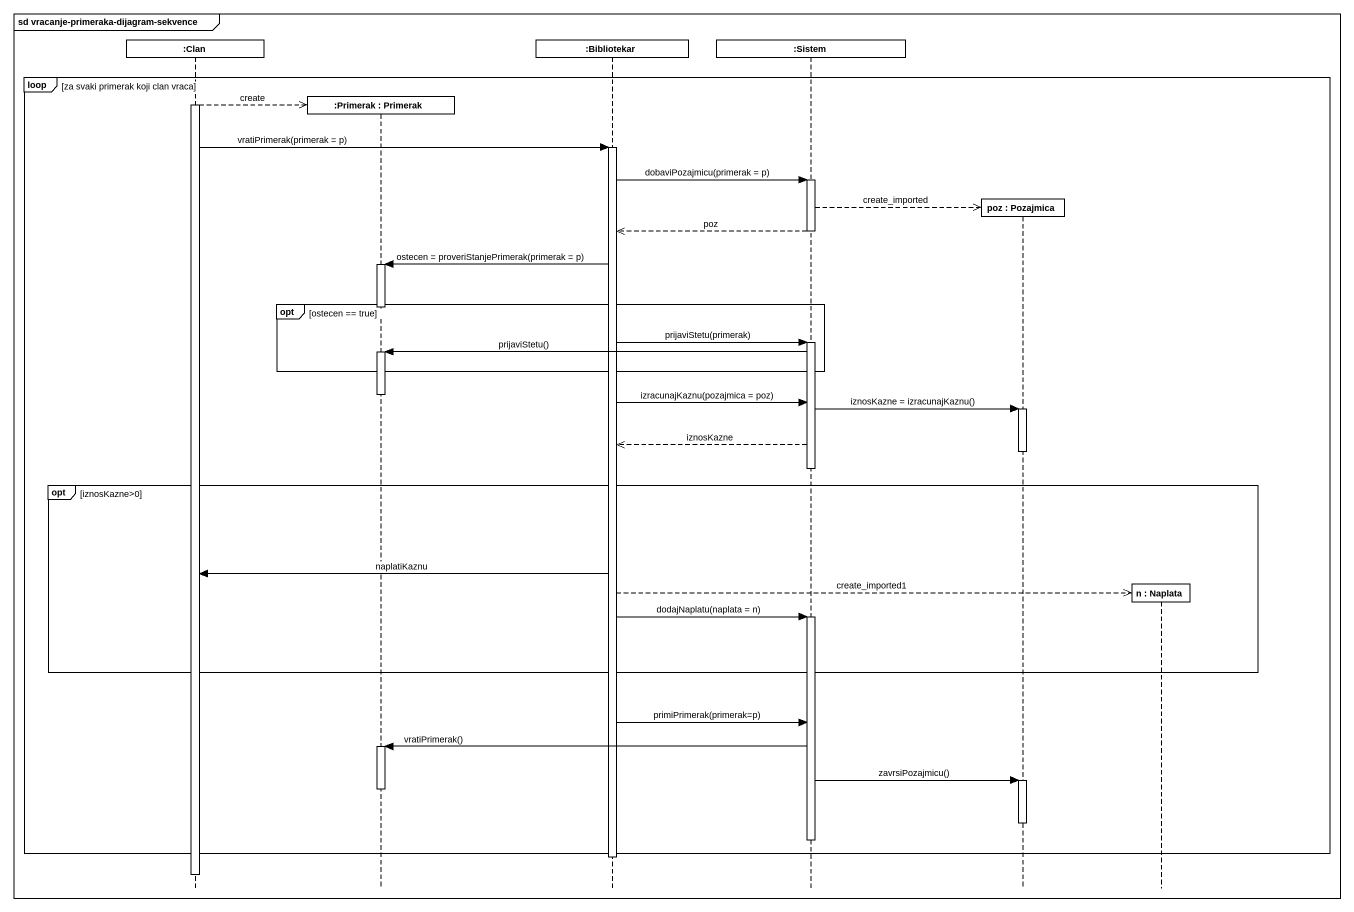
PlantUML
@startuml
mainframe sd vracanje-primeraka-dijagram-sekvence
hide footbox
participant ":Clan" as Clan
participant ":Primerak : Primerak" as Primerak
participant ":Bibliotekar" as Bibliotekar
participant ":Sistem" as Sistem
participant "poz : Pozajmica" as poz
participant "n : Naplata" as n

loop za svaki primerak koji clan vraca
  activate Clan
  Clan -->> Primerak ** : create
  Clan -> Bibliotekar : vratiPrimerak(primerak = p)
  activate Bibliotekar
  Bibliotekar -> Sistem : dobaviPozajmicu(primerak = p)
  activate Sistem
  Sistem -->> poz ** : create_imported
  Sistem -->> Bibliotekar : poz
  deactivate Sistem
  Bibliotekar -> Primerak : ostecen = proveriStanjePrimerak(primerak = p)
  activate Primerak
  opt ostecen == true
    deactivate Primerak
    Bibliotekar -> Sistem : prijaviStetu(primerak)
    activate Sistem
    Sistem -> Primerak : prijaviStetu()
    activate Primerak
  end
  deactivate Primerak
  Bibliotekar -> Sistem : izracunajKaznu(pozajmica = poz)
  Sistem -> poz : iznosKazne = izracunajKaznu()
  activate poz
  Sistem -->> Bibliotekar : iznosKazne
  deactivate poz
  deactivate Sistem
  opt iznosKazne>0
    Bibliotekar -> Clan : naplatiKaznu
    Bibliotekar -->> n ** : create_imported1
    Bibliotekar -> Sistem : dodajNaplatu(naplata = n)
    activate Sistem
  end
  Bibliotekar -> Sistem : primiPrimerak(primerak=p)
  Sistem -> Primerak : vratiPrimerak()
  activate Primerak
  Sistem -> poz : zavrsiPozajmicu()
  activate poz
  deactivate Primerak
  deactivate poz
  deactivate Sistem
end
deactivate Bibliotekar
deactivate Clan
@enduml
